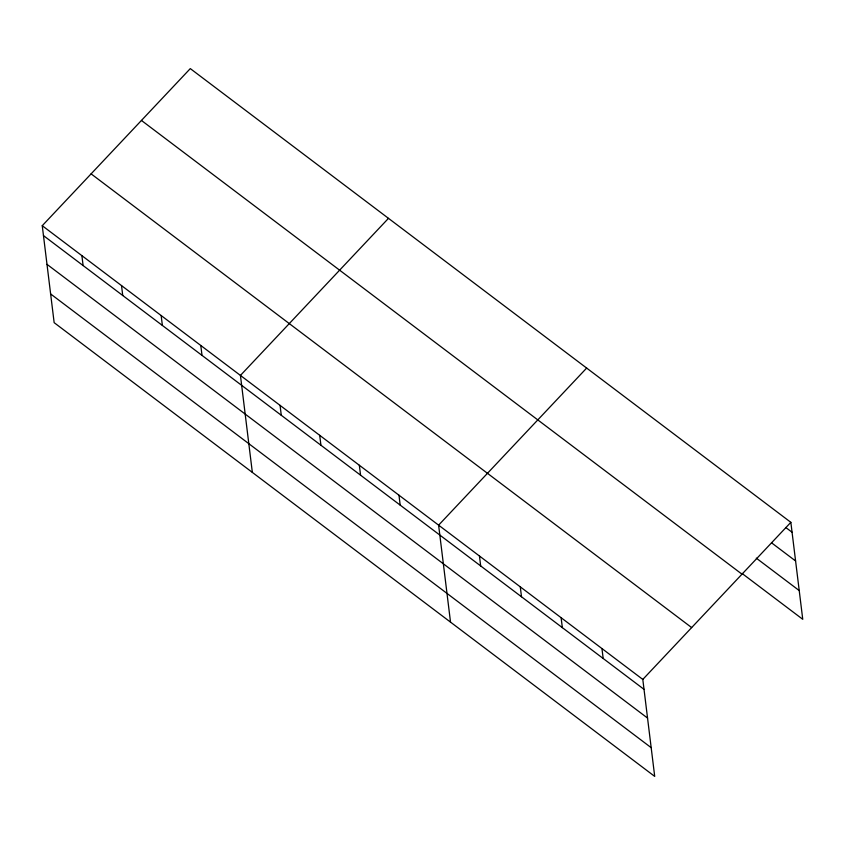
<?xml version="1.0" encoding="UTF-8"?>
<svg xmlns="http://www.w3.org/2000/svg" width="845" height="845" viewBox="0 0 845 845"><rect width="100%" height="100%" fill="white"/><g stroke="black" fill="none" stroke-linecap="round" stroke-linejoin="round"><path stroke-width="1.27" d="M42.25 225.7L642.802 679.422L654.706 776.397L54.154 322.663L42.25 225.7L190.294 68.603L790.846 522.337L802.75 619.301L742.016 573.417M388.478 218.337L240.434 375.423L252.338 472.397M586.662 368.061L438.608 525.157L450.522 622.131M642.802 679.422L790.846 522.337M785.776 527.502L792.061 532.244M771.506 542.786L795.589 560.974M756.296 558.144L799.222 590.57M141.442 120.444L741.984 574.178M91.102 173.859L691.654 627.581M43.465 235.607L644.017 689.34M46.993 264.337L647.545 718.07M50.626 293.944L651.178 747.667M601.957 648.569L603.182 658.487M561.122 617.716L562.337 627.634M520.288 586.863L521.502 596.781M479.453 556.01L480.668 565.928M398.977 495.212L400.192 505.13M359.336 465.268L360.561 475.175M319.706 435.323L320.92 445.23M280.065 405.368L281.279 415.286M200.793 345.478L202.008 355.396M161.163 315.534L162.377 325.452M121.522 285.589L122.736 295.507M81.891 255.644L83.106 265.552"/></g></svg>
